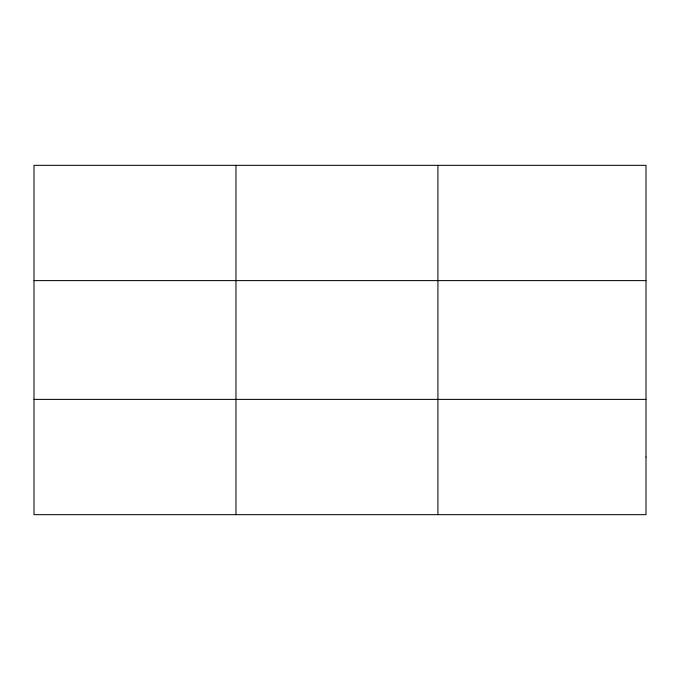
<?xml version="1.0" encoding="UTF-8"?>
<svg xmlns="http://www.w3.org/2000/svg" width="680" height="680" viewBox="0 0 680 680"><rect width="100%" height="100%" fill="white"/><g stroke="black" fill="none" stroke-linecap="round" stroke-linejoin="round"><path stroke-width="1.02" d="M235.96 165.333L235.96 514.667M437.92 165.333L437.92 514.667M34 280.611L646 280.611M34 399.389L646 399.389M646 457.028L646 514.667L34 514.667L34 165.333L646 165.333L646 457.028"/></g></svg>
